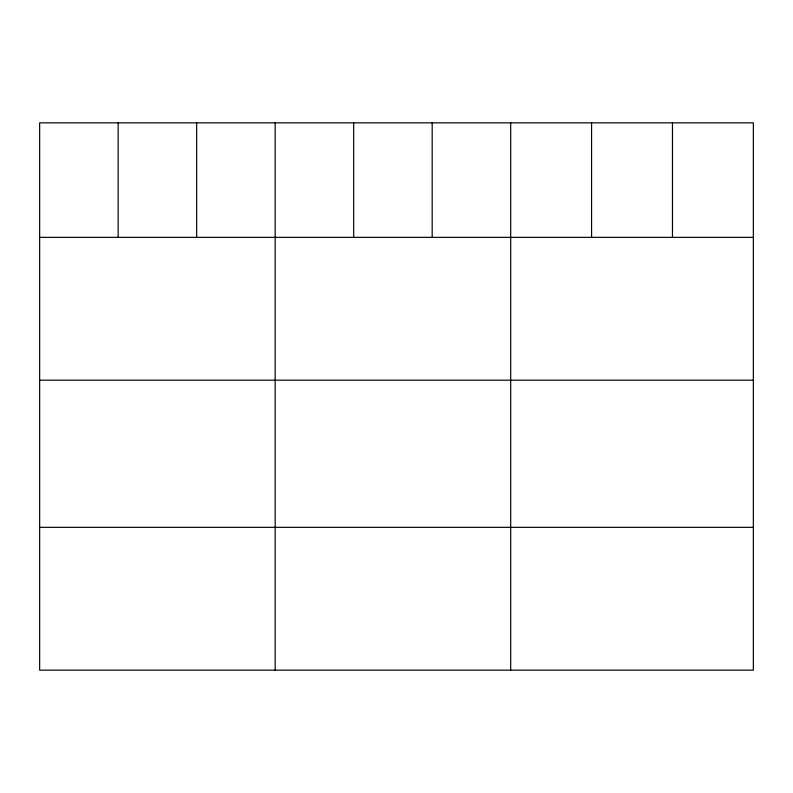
<?xml version="1.0" encoding="UTF-8"?>
<svg xmlns="http://www.w3.org/2000/svg" width="793" height="793" viewBox="0 0 793 793"><rect width="100%" height="100%" fill="white"/><g stroke="black" fill="none" stroke-linecap="round" stroke-linejoin="round"><path stroke-width="1.19" d="M753.35 237.355L753.35 670.154L39.65 670.154L39.65 122.846L753.35 122.846L753.35 237.355L39.65 237.355M39.65 380.184L753.35 380.184M39.65 527.335L753.35 527.335M672.464 122.846L672.464 237.355M591.578 122.846L591.578 237.355M510.692 122.846L510.692 670.154M432.185 122.846L432.185 237.355M353.678 122.846L353.678 237.355M275.171 122.846L275.171 670.154M196.664 122.846L196.664 237.355M118.157 122.846L118.157 237.355"/></g></svg>
